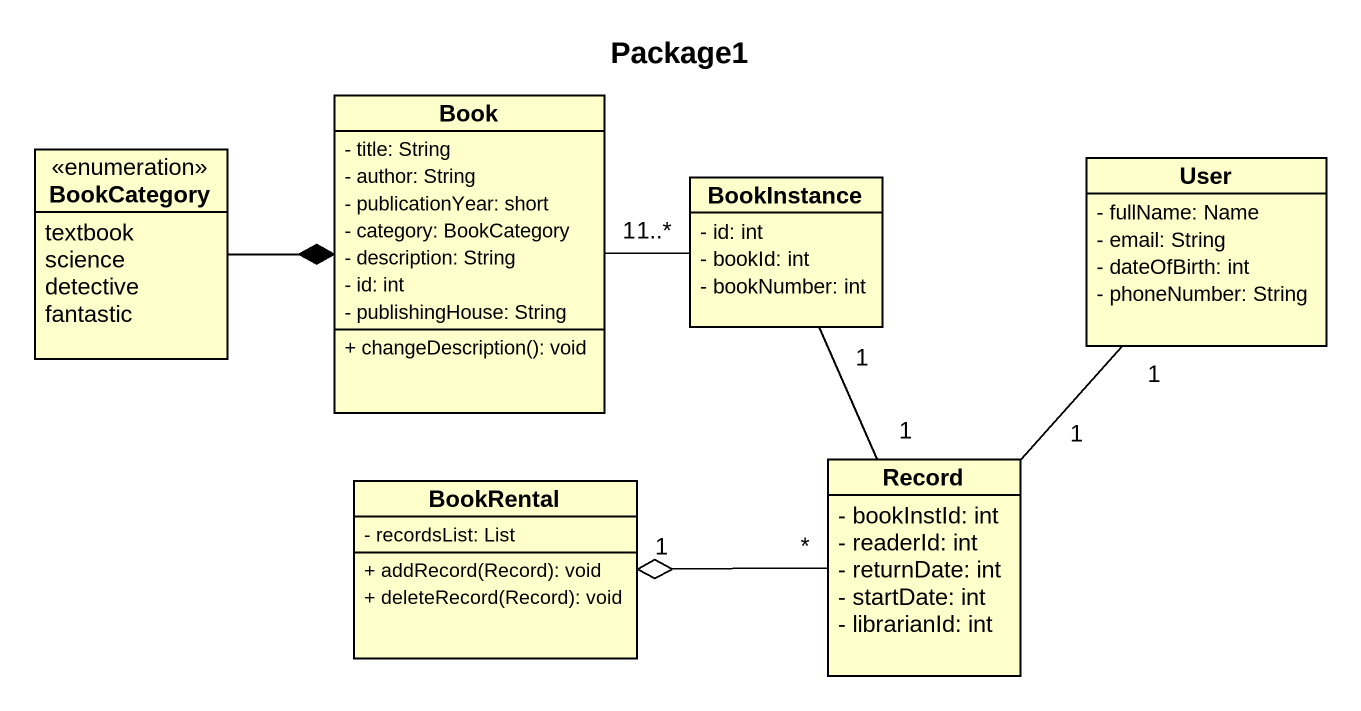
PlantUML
@startuml
title Package1
hide circle
hide empty members
skinparam classAttributeIconSize 0
class Book {
  - title: String
  - author: String
  - publicationYear: short
  - category: BookCategory
  - description: String
  - id: int
  - publishingHouse: String
  + changeDescription(): void
}
enum BookCategory {
  textbook
  science
  detective
  fantastic
}
class BookInstance {
  - id: int
  - bookId: int
  - bookNumber: int
}
class User {
  - fullName: Name
  - email: String
  - dateOfBirth: int
  - phoneNumber: String
}
class BookRental {
  - recordsList: List
  + addRecord(Record): void
  + deleteRecord(Record): void
}
class "Record" as Record_ {
  - bookInstId: int
  - readerId: int
  - returnDate: int
  - startDate: int
  - librarianId: int
}
Book "1" -right- "1..*" BookInstance
BookCategory -right-* Book
BookInstance "1" -- "1" Record_
User "1" -- "1" Record_
Record_ "*" -left-o "1" BookRental
@enduml
